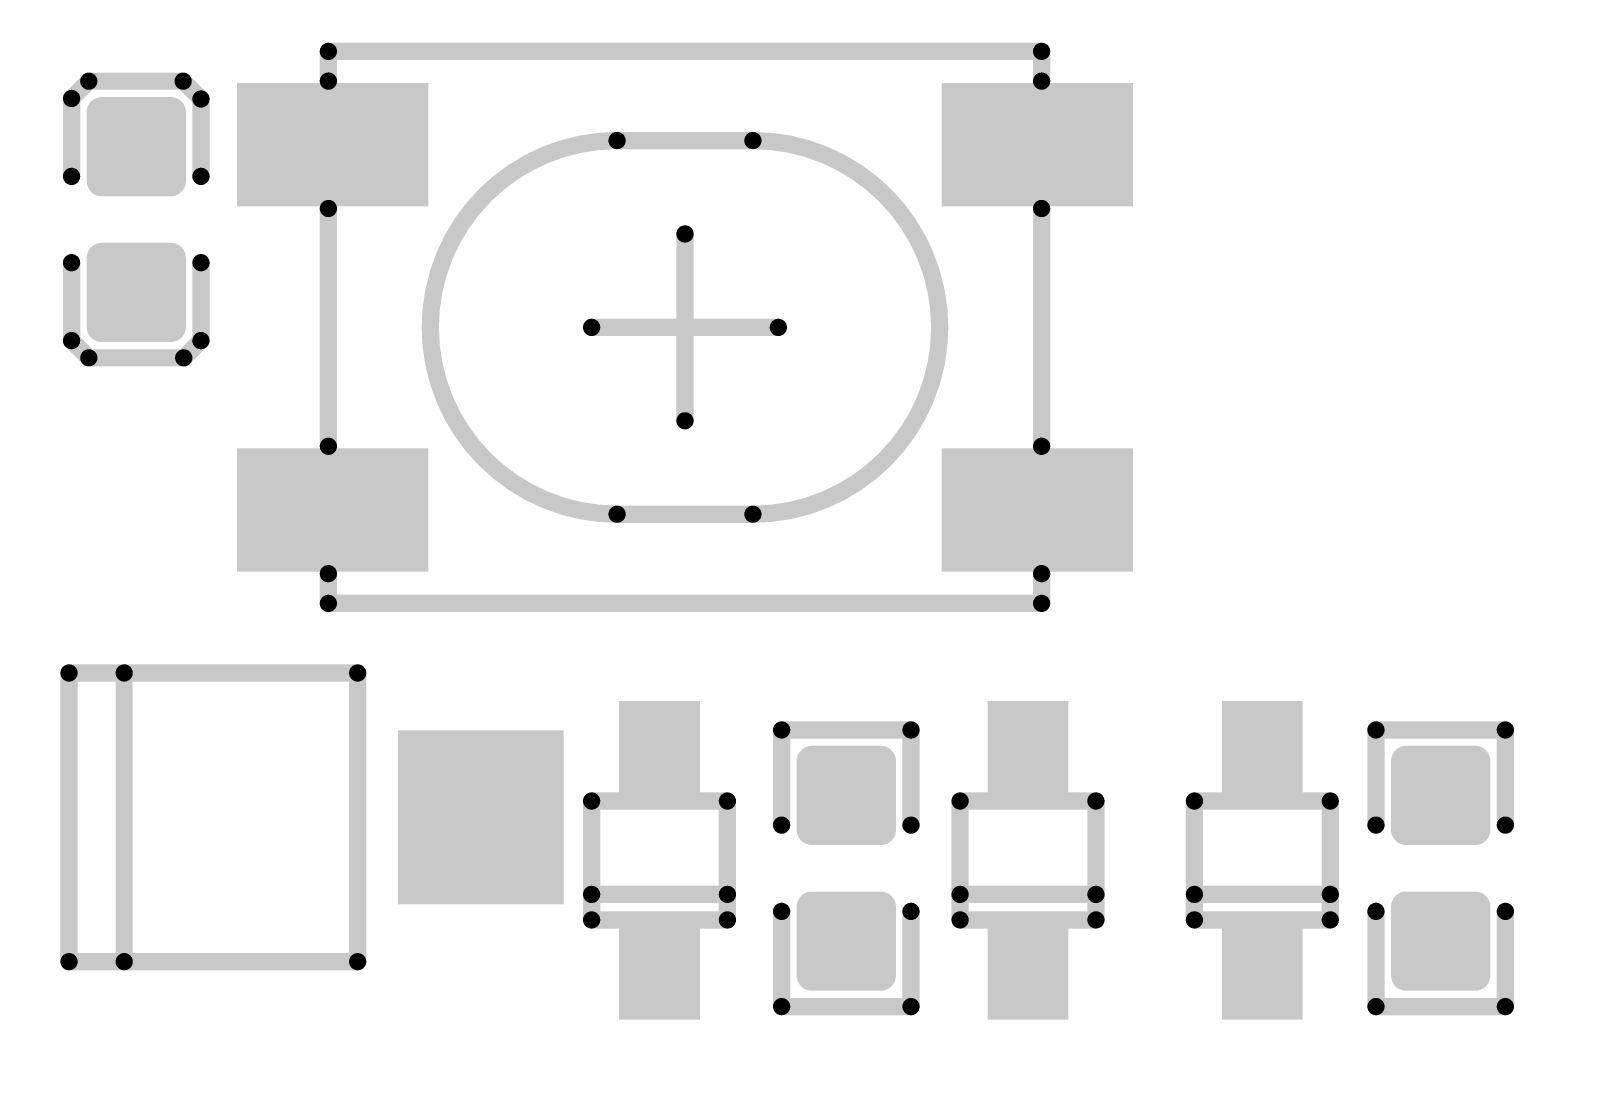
# Model space of a CAD drawing. Extents: x 17.8 to 58.4, y 21 to 93.6.
# Drawn here: x 39.25 to 48.35, y 33.81 to 39.92 of the extents above; entities that cross this region are included whole.
import ezdxf

# ---------------------------------------------------------------- set-up
doc = ezdxf.new("R2010")
doc.units = 0
doc.header["$MEASUREMENT"] = 0
doc.layers.get('0').update_dxf_attribs({"linetype": 'CONTINUOUS'})
doc.layers.get('Defpoints').update_dxf_attribs({"linetype": 'CONTINUOUS'})
doc.layers.add('SILKTOP_PHO', color=251, linetype='CONTINUOUS')
doc.styles.get("Standard").update_dxf_attribs({"font": 'arial.ttf'})
doc.dimstyles.get("Standard").update_dxf_attribs({"dimtxt": 1.5, "dimasz": 1.5, "dimexe": 0.18, "dimexo": 0, "dimgap": 0.5, "dimtad": 0, "dimtih": 1, "dimtoh": 1, "dimzin": 0, "dimdsep": 46, "dimtxsty": 'Standard', "dimcen": 0.09, "dimadec": 0, "dimazin": 0, "dimtfac": 1, "dimtofl": 0, "dimtmove": 2, "dimatfit": 3, "dimfxl": 1, "dimtolj": 1, "dimtzin": 0, "dimarcsym": 0})

# ---------------------------------------------------------------- blocks, each defined once
blk = doc.blocks.new('ROUND_33')
at = {"const_width": 0.0508}
blk.add_lwpolyline([(-0.0254, 0, 1), (0.0254, 0, 1)], format="xyb", close=True, dxfattribs=at)
blk = doc.blocks.new('RECTANGLE_24')
blk.add_solid([(0.238124, 0.27813), (0.238124, -0.27813), (-0.238124, 0.27813), (-0.238124, -0.27813)])
blk = doc.blocks.new('RECTANGLE_27')
blk.add_solid([(0.563118, 0.363092), (0.563118, -0.363092), (-0.563118, 0.363092), (-0.563118, -0.363092)])
blk = doc.blocks.new('RECTANGLE_34')
blk.add_solid([(0.48806, 0.51308), (0.48806, -0.51308), (-0.48806, 0.51308), (-0.48806, -0.51308)])
blk = doc.blocks.new('ROUND_158')
at = {"const_width": 0.0889}
blk.add_lwpolyline([(-0.04445, 0, 1), (0.04445, 0, 1)], format="xyb", close=True, dxfattribs=at)
blk = doc.blocks.new('*D61')
at = {"color": 0, "linetype": 'Continuous', "lineweight": -2}
for p, q in [((25.4, 51.3001), (25.4, 21.764)), ((50.8, 51.3001), (50.8, 21.764)), ((26.9, 21.944), (35.0589, 21.944)), ((49.3, 21.944), (41.1411, 21.944))]:
    blk.add_line(p, q, dxfattribs=at)
at = {"color": 0, "linetype": 'Continuous'}
for points in [[(26.9, 22.194), (26.9, 21.694), (25.4, 21.944)], [(49.3, 22.194), (49.3, 21.694), (50.8, 21.944)]]:
    blk.add_solid(points, dxfattribs=at)
at = {"layer": 'Defpoints', "color": 0, "linetype": 'Continuous'}
for p in [(25.4, 51.3001), (50.8, 51.3001), (50.8, 21.944)]:
    blk.add_point(p, dxfattribs=at)
at = {"color": 0, "linetype": 'Continuous', "insert": (38.1, 21.944), "char_height": 1.5, "attachment_point": 5}
blk.add_mtext('\\A1;25.40', dxfattribs=at)

msp = doc.modelspace()

# ---------------------------------------------------------------- linework, layer by layer
at = {"const_width": 0.1778}
for points in [[(39.665402, 39.035228), (39.665402, 39.441628)], [(39.665402, 39.441628), (40.071802, 39.441628)], [(39.8018, 39.035228), (39.8018, 39.441628)], [(39.9796, 39.035228), (39.9796, 39.441628)], [(40.071802, 39.441628), (40.071802, 39.035228)], [(39.665402, 39.2684), (40.071802, 39.2684)], [(39.665402, 39.0906), (40.071802, 39.0906)], [(40.071802, 39.035228), (39.665402, 39.035228)], [(39.665402, 38.177216), (39.665402, 38.583616)], [(39.665402, 38.583616), (40.071802, 38.583616)], [(39.665402, 38.5572), (40.071802, 38.5572)], [(39.8018, 38.177216), (39.8018, 38.583616)], [(39.9796, 38.177216), (39.9796, 38.583616)], [(40.071802, 38.583616), (40.071802, 38.177216)], [(39.665402, 38.3794), (40.071802, 38.3794)], [(39.665402, 38.2016), (40.071802, 38.2016)], [(40.071802, 38.177216), (39.665402, 38.177216)], [(43.84675, 35.21583), (43.84675, 35.62223)], [(43.84675, 35.62223), (44.25315, 35.62223)], [(43.8912, 35.21583), (43.8912, 35.62223)], [(44.069, 35.21583), (44.069, 35.62223)], [(44.2468, 35.21583), (44.2468, 35.62223)], [(44.25315, 35.62223), (44.25315, 35.21583)], [(47.34687, 35.21583), (47.34687, 35.62223)], [(47.34687, 35.62223), (47.75327, 35.62223)], [(47.4472, 35.21583), (47.4472, 35.62223)], [(47.625, 35.21583), (47.625, 35.62223)], [(47.75327, 35.62223), (47.75327, 35.21583)], [(43.84675, 35.5346), (44.25315, 35.5346)], [(47.34687, 35.5346), (47.75327, 35.5346)], [(43.84675, 35.3568), (44.25315, 35.3568)], [(47.34687, 35.3568), (47.75327, 35.3568)], [(44.25315, 35.21583), (43.84675, 35.21583)], [(47.75327, 35.21583), (47.34687, 35.21583)], [(43.84675, 34.357818), (43.84675, 34.764218)], [(43.84675, 34.764218), (44.25315, 34.764218)], [(43.8912, 34.357818), (43.8912, 34.764218)], [(44.069, 34.357818), (44.069, 34.764218)], [(44.2468, 34.357818), (44.2468, 34.764218)], [(44.25315, 34.764218), (44.25315, 34.357818)], [(47.34687, 34.357818), (47.34687, 34.764218)], [(47.34687, 34.764218), (47.75327, 34.764218)], [(47.4472, 34.357818), (47.4472, 34.764218)], [(47.625, 34.357818), (47.625, 34.764218)], [(47.75327, 34.764218), (47.75327, 34.357818)], [(43.84675, 34.6456), (44.25315, 34.6456)], [(47.34687, 34.6456), (47.75327, 34.6456)], [(43.84675, 34.4678), (44.25315, 34.4678)], [(47.34687, 34.4678), (47.75327, 34.4678)], [(44.25315, 34.357818), (43.84675, 34.357818)], [(47.75327, 34.357818), (47.34687, 34.357818)]]:
    msp.add_lwpolyline(points, dxfattribs=at)
at = {"layer": 'SILKTOP_PHO', "const_width": 0.1016}
for points in [[(45.200062, 39.799514), (40.999918, 39.799514)], [(40.999918, 39.624508), (40.999918, 39.799514)], [(45.200062, 39.624508), (45.200062, 39.799514)], [(39.487602, 39.5224), (39.588948, 39.624)], [(39.588948, 39.624), (40.1447, 39.624)], [(40.1447, 39.624), (40.249602, 39.519098)], [(39.487602, 39.063422), (39.487602, 39.5224)], [(40.249602, 39.519098), (40.249602, 39.063422)], [(42.69994, 39.274496), (43.50004, 39.274496)], [(40.999918, 38.874446), (40.999918, 37.474398)], [(45.200062, 37.474398), (45.200062, 38.874446)], [(43.09999, 37.624512), (43.09999, 38.724586)], [(39.487602, 38.555422), (39.487602, 38.096698)], [(40.249602, 38.096698), (40.249602, 38.555422)], [(43.6499, 38.174422), (42.55008, 38.174422)], [(39.487602, 38.096698), (39.589202, 37.995098)], [(40.148002, 37.995098), (40.249602, 38.096698)], [(39.589202, 37.995098), (40.148002, 37.995098)], [(43.50004, 37.074602), (42.69994, 37.074602)], [(40.999918, 36.549584), (40.999918, 36.72459)], [(45.200062, 36.549584), (45.200062, 36.72459)], [(40.999918, 36.549584), (45.200062, 36.549584)], [(39.472616, 36.139882), (41.172384, 36.139882)], [(39.472616, 34.440114), (39.472616, 36.139882)], [(39.797482, 36.139882), (39.797482, 34.440114)], [(41.172384, 36.139882), (41.172384, 34.440114)], [(44.43095, 35.804348), (43.66895, 35.804348)], [(43.66895, 35.804348), (43.66895, 35.244024)], [(44.43095, 35.244024), (44.43095, 35.804348)], [(47.93107, 35.804348), (47.16907, 35.804348)], [(47.16907, 35.804348), (47.16907, 35.244024)], [(47.93107, 35.244024), (47.93107, 35.804348)], [(42.55008, 35.38601), (43.349926, 35.38601)], [(42.55008, 34.685986), (42.55008, 35.38601)], [(43.349926, 35.38601), (43.349926, 34.685986)], [(44.720002, 35.38601), (45.520102, 35.38601)], [(44.720002, 34.685986), (44.720002, 35.38601)], [(45.520102, 35.38601), (45.520102, 34.685986)], [(46.099984, 35.38601), (46.900084, 35.38601)], [(46.099984, 34.685986), (46.099984, 35.38601)], [(46.900084, 35.38601), (46.900084, 34.685986)], [(43.349926, 34.8361), (42.55008, 34.8361)], [(45.520102, 34.8361), (44.720002, 34.8361)], [(46.900084, 34.8361), (46.099984, 34.8361)], [(43.66895, 34.1757), (43.66895, 34.736024)], [(44.43095, 34.736024), (44.43095, 34.1757)], [(47.16907, 34.1757), (47.16907, 34.736024)], [(47.93107, 34.736024), (47.93107, 34.1757)], [(43.349926, 34.685986), (42.55008, 34.685986)], [(45.520102, 34.685986), (44.720002, 34.685986)], [(46.900084, 34.685986), (46.099984, 34.685986)], [(41.172384, 34.440114), (39.472616, 34.440114)], [(44.43095, 34.1757), (43.66895, 34.1757)], [(47.93107, 34.1757), (47.16907, 34.1757)]]:
    msp.add_lwpolyline(points, dxfattribs=at)
for points in [[(42.69994, 39.274496, 1), (42.69994, 37.074602)], [(43.50004, 37.074602, 1), (43.50004, 39.274496)]]:
    msp.add_lwpolyline(points, format="xyb", dxfattribs=at)

# ---------------------------------------------------------------- block references
for name, p in [('RECTANGLE_27', (41.025064, 39.249604)), ('RECTANGLE_27', (45.174916, 39.249604)), ('ROUND_158', (39.665402, 39.441628)), ('ROUND_158', (39.8018, 39.441628)), ('ROUND_158', (39.9796, 39.441628)), ('ROUND_158', (40.071802, 39.441628)), ('ROUND_158', (39.665402, 39.2684)), ('ROUND_158', (40.071802, 39.2684)), ('ROUND_158', (39.665402, 39.0906)), ('ROUND_158', (40.071802, 39.0906)), ('ROUND_158', (39.665402, 39.035228)), ('ROUND_158', (39.665402, 39.035228)), ('ROUND_158', (39.8018, 39.035228)), ('ROUND_158', (39.9796, 39.035228)), ('ROUND_158', (40.071802, 39.035228)), ('ROUND_158', (39.665402, 38.583616)), ('ROUND_158', (39.665402, 38.5572)), ('ROUND_158', (39.8018, 38.583616)), ('ROUND_158', (39.9796, 38.583616)), ('ROUND_158', (40.071802, 38.583616)), ('ROUND_158', (40.071802, 38.5572)), ('ROUND_158', (39.665402, 38.3794)), ('ROUND_158', (40.071802, 38.3794)), ('ROUND_158', (39.665402, 38.2016)), ('ROUND_158', (39.665402, 38.177216)), ('ROUND_158', (39.665402, 38.177216)), ('ROUND_158', (39.8018, 38.177216)), ('ROUND_158', (39.9796, 38.177216)), ('ROUND_158', (40.071802, 38.2016)), ('ROUND_158', (40.071802, 38.177216)), ('RECTANGLE_27', (41.025064, 37.099494)), ('RECTANGLE_27', (45.174916, 37.099494)), ('RECTANGLE_24', (42.949876, 35.69589)), ('RECTANGLE_24', (45.120052, 35.69589)), ('RECTANGLE_24', (46.500034, 35.69589)), ('RECTANGLE_34', (41.897554, 35.289998)), ('ROUND_158', (43.84675, 35.62223)), ('ROUND_158', (43.8912, 35.62223)), ('ROUND_158', (44.069, 35.62223)), ('ROUND_158', (44.2468, 35.62223)), ('ROUND_158', (44.25315, 35.62223)), ('ROUND_158', (47.34687, 35.62223)), ('ROUND_158', (47.4472, 35.62223)), ('ROUND_158', (47.625, 35.62223)), ('ROUND_158', (47.75327, 35.62223)), ('ROUND_158', (43.84675, 35.5346)), ('ROUND_158', (44.25315, 35.5346)), ('ROUND_158', (47.34687, 35.5346)), ('ROUND_158', (47.75327, 35.5346)), ('ROUND_158', (43.84675, 35.3568)), ('ROUND_158', (44.25315, 35.3568)), ('ROUND_158', (47.34687, 35.3568)), ('ROUND_158', (47.75327, 35.3568)), ('ROUND_158', (43.84675, 35.21583)), ('ROUND_158', (43.84675, 35.21583)), ('ROUND_158', (43.8912, 35.21583)), ('ROUND_158', (44.069, 35.21583)), ('ROUND_158', (44.2468, 35.21583)), ('ROUND_158', (44.25315, 35.21583)), ('ROUND_158', (47.34687, 35.21583)), ('ROUND_158', (47.34687, 35.21583)), ('ROUND_158', (47.4472, 35.21583)), ('ROUND_158', (47.625, 35.21583)), ('ROUND_158', (47.75327, 35.21583)), ('ROUND_158', (43.84675, 34.764218)), ('ROUND_158', (43.8912, 34.764218)), ('ROUND_158', (44.069, 34.764218)), ('ROUND_158', (44.2468, 34.764218)), ('ROUND_158', (44.25315, 34.764218)), ('ROUND_158', (47.34687, 34.764218)), ('ROUND_158', (47.4472, 34.764218)), ('ROUND_158', (47.625, 34.764218)), ('ROUND_158', (47.75327, 34.764218)), ('ROUND_158', (43.84675, 34.6456)), ('ROUND_158', (44.25315, 34.6456)), ('ROUND_158', (47.34687, 34.6456)), ('ROUND_158', (47.75327, 34.6456)), ('RECTANGLE_24', (42.949876, 34.376106)), ('RECTANGLE_24', (45.120052, 34.376106)), ('RECTANGLE_24', (46.500034, 34.376106)), ('ROUND_158', (43.84675, 34.4678)), ('ROUND_158', (44.25315, 34.4678)), ('ROUND_158', (47.34687, 34.4678)), ('ROUND_158', (47.75327, 34.4678)), ('ROUND_158', (43.84675, 34.357818)), ('ROUND_158', (43.84675, 34.357818)), ('ROUND_158', (43.8912, 34.357818)), ('ROUND_158', (44.069, 34.357818)), ('ROUND_158', (44.2468, 34.357818)), ('ROUND_158', (44.25315, 34.357818)), ('ROUND_158', (47.34687, 34.357818)), ('ROUND_158', (47.34687, 34.357818)), ('ROUND_158', (47.4472, 34.357818)), ('ROUND_158', (47.625, 34.357818)), ('ROUND_158', (47.75327, 34.357818))]:
    msp.add_blockref(name, p)
at = {"layer": 'SILKTOP_PHO'}
for p in [(40.999918, 39.799514), (40.999918, 39.799514), (45.200062, 39.799514), (45.200062, 39.799514), (39.588948, 39.624), (40.1447, 39.624), (40.999918, 39.624508), (45.200062, 39.624508), (39.487602, 39.5224), (40.249602, 39.519098), (42.69994, 39.274496), (42.69994, 39.274496), (43.50004, 39.274496), (43.50004, 39.274496), (39.487602, 39.063422), (40.249602, 39.063422), (40.999918, 38.874446), (45.200062, 38.874446), (43.09999, 38.724586), (39.487602, 38.555422), (40.249602, 38.555422), (42.55008, 38.174422), (43.6499, 38.174422), (39.487602, 38.096698), (40.249602, 38.096698), (39.589202, 37.995098), (40.148002, 37.995098), (43.09999, 37.624512), (40.999918, 37.474398), (45.200062, 37.474398), (42.69994, 37.074602), (42.69994, 37.074602), (43.50004, 37.074602), (43.50004, 37.074602), (40.999918, 36.72459), (45.200062, 36.72459), (40.999918, 36.549584), (40.999918, 36.549584), (45.200062, 36.549584), (45.200062, 36.549584), (39.472616, 36.139882), (39.472616, 36.139882), (39.797482, 36.139882), (41.172384, 36.139882), (43.66895, 35.804348), (44.43095, 35.804348), (47.16907, 35.804348), (47.93107, 35.804348), (42.55008, 35.38601), (42.55008, 35.38601), (43.349926, 35.38601), (44.720002, 35.38601), (44.720002, 35.38601), (45.520102, 35.38601), (46.099984, 35.38601), (46.099984, 35.38601), (46.900084, 35.38601), (43.66895, 35.244024), (44.43095, 35.244024), (47.16907, 35.244024), (47.93107, 35.244024), (42.55008, 34.8361), (43.349926, 34.8361), (44.720002, 34.8361), (45.520102, 34.8361), (46.099984, 34.8361), (46.900084, 34.8361), (43.66895, 34.736024), (44.43095, 34.736024), (47.16907, 34.736024), (47.93107, 34.736024), (42.55008, 34.685986), (43.349926, 34.685986), (44.720002, 34.685986), (45.520102, 34.685986), (46.099984, 34.685986), (46.900084, 34.685986), (39.472616, 34.440114), (39.797482, 34.440114), (41.172384, 34.440114), (43.66895, 34.1757), (44.43095, 34.1757), (47.16907, 34.1757), (47.93107, 34.1757)]:
    msp.add_blockref('ROUND_33', p, dxfattribs=at)

# ---------------------------------------------------------------- dimensions: what is measured, and where the dimension line sits
at = {"linetype": 'Continuous'}
dim = msp.add_linear_dim(base=(50.8, 21.943972), p1=(25.4, 51.300126), p2=(50.8, 51.300126), dimstyle='Standard', dxfattribs=at)
dim.commit()
dim.dimension.update_dxf_attribs({"geometry": '*D61', "text_midpoint": (38.1, 21.943972)})

doc.saveas('drawing.dxf')
